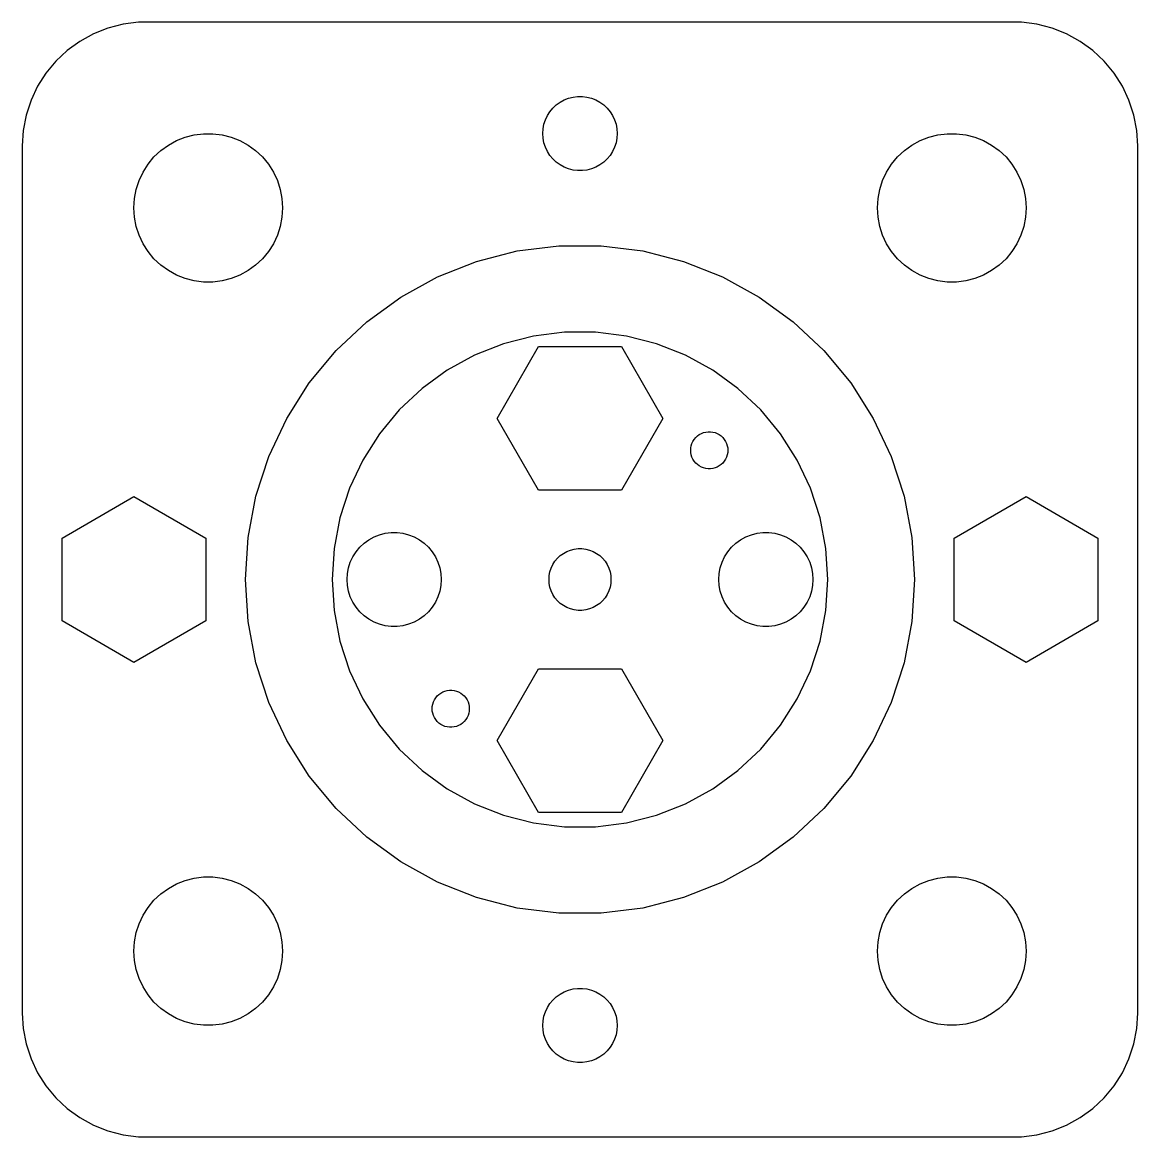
# Model space of a CAD drawing. Header units: metres. Extents: x -22 to 22, y -22 to 184.
# Drawn here: x -22.5 to 22.5, y 31.51 to 76.49 of the extents above; entities that cross this region are included whole.
import ezdxf

# ---------------------------------------------------------------- set-up
doc = ezdxf.new("R2010")
doc.units = ezdxf.units.M

msp = doc.modelspace()

# ---------------------------------------------------------------- linework, layer by layer
for p, q in [((-19.0451, 76.2553), (-19.6289, 76.0241)), ((-18.4369, 76.4114), (-19.0451, 76.2553)), ((-17.8139, 76.4901), (-18.4369, 76.4114)), ((17.8139, 76.4901), (-17.8139, 76.4901)), ((18.4369, 76.4114), (17.8139, 76.4901)), ((19.0451, 76.2553), (18.4369, 76.4114)), ((19.6289, 76.0241), (19.0451, 76.2553)), ((-20.1791, 75.7216), (-20.6871, 75.3526)), ((-19.6289, 76.0241), (-20.1791, 75.7216)), ((20.1791, 75.7216), (19.6289, 76.0241)), ((20.6871, 75.3526), (20.1791, 75.7216)), ((-20.6871, 75.3526), (-21.1448, 74.9227)), ((21.1448, 74.9227), (20.6871, 75.3526)), ((-21.1448, 74.9227), (-21.5451, 74.4389)), ((21.5451, 74.4389), (21.1448, 74.9227)), ((-21.5451, 74.4389), (-21.8815, 73.9088)), ((21.8815, 73.9088), (21.5451, 74.4389)), ((-21.8815, 73.9088), (-22.1489, 73.3406)), ((22.1489, 73.3406), (21.8815, 73.9088)), ((-0.803726, 73.2665), (-0.638657, 73.3572)), ((-0.638657, 73.3572), (-0.463516, 73.4266)), ((-0.463516, 73.4266), (-0.281067, 73.4734)), ((-0.281067, 73.4734), (-0.094177, 73.497)), ((-0.094177, 73.497), (0.094177, 73.497)), ((0.094177, 73.497), (0.281067, 73.4734)), ((0.281067, 73.4734), (0.463516, 73.4266)), ((0.463516, 73.4266), (0.638657, 73.3572)), ((0.638657, 73.3572), (0.803726, 73.2665)), ((-22.1489, 73.3406), (-22.3429, 72.7434)), ((-1.21352, 72.8817), (-1.09344, 73.0268)), ((-1.09344, 73.0268), (-0.956131, 73.1558)), ((-0.956131, 73.1558), (-0.803726, 73.2665)), ((0.803726, 73.2665), (0.956131, 73.1558)), ((0.956131, 73.1558), (1.09344, 73.0268)), ((1.09344, 73.0268), (1.21352, 72.8817)), ((22.3429, 72.7434), (22.1489, 73.3406)), ((-22.3429, 72.7434), (-22.4606, 72.1267)), ((-1.45287, 72.373), (-1.39465, 72.5522)), ((-1.39465, 72.5522), (-1.31445, 72.7226)), ((-1.31445, 72.7226), (-1.21352, 72.8817)), ((1.21352, 72.8817), (1.31445, 72.7226)), ((1.31445, 72.7226), (1.39465, 72.5522)), ((1.39465, 72.5522), (1.45287, 72.373)), ((22.4606, 72.1267), (22.3429, 72.7434)), ((-22.4606, 72.1267), (-22.5, 71.5)), ((-1.5, 72), (-1.48816, 72.188)), ((-1.48816, 71.812), (-1.5, 72)), ((-1.48816, 72.188), (-1.45287, 72.373)), ((1.45287, 72.373), (1.48816, 72.188)), ((1.48816, 72.188), (1.5, 72)), ((1.5, 72), (1.48816, 71.812)), ((22.5, 71.5), (22.4606, 72.1267)), ((-16.6075, 71.533), (-16.2773, 71.7145)), ((-16.2773, 71.7145), (-15.927, 71.8532)), ((-15.927, 71.8532), (-15.5621, 71.9469)), ((-15.5621, 71.9469), (-15.1884, 71.9941)), ((-15.1884, 71.9941), (-14.8116, 71.9941)), ((-14.8116, 71.9941), (-14.4379, 71.9469)), ((-14.4379, 71.9469), (-14.0729, 71.8532)), ((-14.0729, 71.8532), (-13.7227, 71.7145)), ((-13.7227, 71.7145), (-13.3925, 71.533)), ((-1.45287, 71.627), (-1.48816, 71.812)), ((-1.39465, 71.4478), (-1.45287, 71.627)), ((1.45287, 71.627), (1.39465, 71.4478)), ((1.48816, 71.812), (1.45287, 71.627)), ((13.3925, 71.533), (13.7227, 71.7145)), ((13.7227, 71.7145), (14.0729, 71.8532)), ((14.0729, 71.8532), (14.4379, 71.9469)), ((14.4379, 71.9469), (14.8116, 71.9941)), ((14.8116, 71.9941), (15.1884, 71.9941)), ((15.1884, 71.9941), (15.5621, 71.9469)), ((15.5621, 71.9469), (15.927, 71.8532)), ((15.927, 71.8532), (16.2773, 71.7145)), ((16.2773, 71.7145), (16.6075, 71.533)), ((-22.5, 71.5), (-22.5, 36.5)), ((-17.1869, 71.0536), (-16.9123, 71.3115)), ((-16.9123, 71.3115), (-16.6075, 71.533)), ((-13.3925, 71.533), (-13.0877, 71.3115)), ((-13.0877, 71.3115), (-12.8131, 71.0536)), ((-1.31445, 71.2774), (-1.39465, 71.4478)), ((-1.21352, 71.1183), (-1.31445, 71.2774)), ((-1.09344, 70.9732), (-1.21352, 71.1183)), ((1.21352, 71.1183), (1.09344, 70.9732)), ((1.31445, 71.2774), (1.21352, 71.1183)), ((1.39465, 71.4478), (1.31445, 71.2774)), ((12.8131, 71.0536), (13.0877, 71.3115)), ((13.0877, 71.3115), (13.3925, 71.533)), ((16.6075, 71.533), (16.9123, 71.3115)), ((16.9123, 71.3115), (17.1869, 71.0536)), ((22.5, 36.5), (22.5, 71.5)), ((-17.6289, 70.4453), (-17.427, 70.7634)), ((-17.427, 70.7634), (-17.1869, 71.0536)), ((-12.8131, 71.0536), (-12.5729, 70.7634)), ((-12.5729, 70.7634), (-12.3711, 70.4453)), ((-0.956131, 70.8442), (-1.09344, 70.9732)), ((-0.803726, 70.7335), (-0.956131, 70.8442)), ((-0.638657, 70.6427), (-0.803726, 70.7335)), ((0.803726, 70.7335), (0.638657, 70.6427)), ((0.956131, 70.8442), (0.803726, 70.7335)), ((1.09344, 70.9732), (0.956131, 70.8442)), ((12.3711, 70.4453), (12.5729, 70.7634)), ((12.5729, 70.7634), (12.8131, 71.0536)), ((17.1869, 71.0536), (17.427, 70.7634)), ((17.427, 70.7634), (17.6289, 70.4453)), ((-17.7893, 70.1044), (-17.6289, 70.4453)), ((-12.3711, 70.4453), (-12.2107, 70.1044)), ((-0.463516, 70.5734), (-0.638657, 70.6427)), ((-0.281067, 70.5266), (-0.463516, 70.5734)), ((-0.094177, 70.503), (-0.281067, 70.5266)), ((0.094177, 70.503), (-0.094177, 70.503)), ((0.281067, 70.5266), (0.094177, 70.503)), ((0.463516, 70.5734), (0.281067, 70.5266)), ((0.638657, 70.6427), (0.463516, 70.5734)), ((12.2107, 70.1044), (12.3711, 70.4453)), ((17.6289, 70.4453), (17.7893, 70.1044)), ((-17.9057, 69.7461), (-17.7893, 70.1044)), ((-12.2107, 70.1044), (-12.0942, 69.7461)), ((12.0942, 69.7461), (12.2107, 70.1044)), ((17.7893, 70.1044), (17.9057, 69.7461)), ((-18, 69), (-17.9763, 69.376)), ((-17.9763, 69.376), (-17.9057, 69.7461)), ((-12.0942, 69.7461), (-12.0237, 69.376)), ((-12.0237, 69.376), (-12, 69)), ((12, 69), (12.0237, 69.376)), ((12.0237, 69.376), (12.0942, 69.7461)), ((17.9057, 69.7461), (17.9763, 69.376)), ((17.9763, 69.376), (18, 69)), ((-17.9763, 68.624), (-18, 69)), ((-12, 69), (-12.0237, 68.624)), ((12.0237, 68.624), (12, 69)), ((18, 69), (17.9763, 68.624)), ((-17.9057, 68.2539), (-17.9763, 68.624)), ((-12.0237, 68.624), (-12.0942, 68.2539)), ((12.0942, 68.2539), (12.0237, 68.624)), ((17.9763, 68.624), (17.9057, 68.2539)), ((-17.7893, 67.8956), (-17.9057, 68.2539)), ((-12.0942, 68.2539), (-12.2107, 67.8956)), ((12.2107, 67.8956), (12.0942, 68.2539)), ((17.9057, 68.2539), (17.7893, 67.8956)), ((-17.6289, 67.5547), (-17.7893, 67.8956)), ((-17.427, 67.2366), (-17.6289, 67.5547)), ((-12.3711, 67.5547), (-12.5729, 67.2366)), ((-12.2107, 67.8956), (-12.3711, 67.5547)), ((12.3711, 67.5547), (12.2107, 67.8956)), ((12.5729, 67.2366), (12.3711, 67.5547)), ((17.6289, 67.5547), (17.427, 67.2366)), ((17.7893, 67.8956), (17.6289, 67.5547)), ((-17.1869, 66.9464), (-17.427, 67.2366)), ((-12.5729, 67.2366), (-12.8131, 66.9464)), ((-4.17172, 66.8392), (-2.52963, 67.2609)), ((-2.52963, 67.2609), (-0.847672, 67.4734)), ((-0.847672, 67.4734), (0.847672, 67.4734)), ((0.847672, 67.4734), (2.52963, 67.2609)), ((2.52963, 67.2609), (4.17172, 66.8392)), ((12.8131, 66.9464), (12.5729, 67.2366)), ((17.427, 67.2366), (17.1869, 66.9464)), ((-16.9123, 66.6884), (-17.1869, 66.9464)), ((-16.6075, 66.467), (-16.9123, 66.6884)), ((-13.0877, 66.6884), (-13.3925, 66.467)), ((-12.8131, 66.9464), (-13.0877, 66.6884)), ((-5.74802, 66.2152), (-4.17172, 66.8392)), ((4.17172, 66.8392), (5.74802, 66.2152)), ((13.0877, 66.6884), (12.8131, 66.9464)), ((13.3925, 66.467), (13.0877, 66.6884)), ((16.9123, 66.6884), (16.6075, 66.467)), ((17.1869, 66.9464), (16.9123, 66.6884)), ((-16.2773, 66.2855), (-16.6075, 66.467)), ((-15.927, 66.1468), (-16.2773, 66.2855)), ((-13.7227, 66.2855), (-14.0729, 66.1468)), ((-13.3925, 66.467), (-13.7227, 66.2855)), ((-7.23366, 65.3984), (-5.74802, 66.2152)), ((5.74802, 66.2152), (7.23366, 65.3984)), ((13.7227, 66.2855), (13.3925, 66.467)), ((14.0729, 66.1468), (13.7227, 66.2855)), ((16.2773, 66.2855), (15.927, 66.1468)), ((16.6075, 66.467), (16.2773, 66.2855)), ((-15.5621, 66.0531), (-15.927, 66.1468)), ((-15.1884, 66.0059), (-15.5621, 66.0531)), ((-14.8116, 66.0059), (-15.1884, 66.0059)), ((-14.4379, 66.0531), (-14.8116, 66.0059)), ((-14.0729, 66.1468), (-14.4379, 66.0531)), ((14.4379, 66.0531), (14.0729, 66.1468)), ((14.8116, 66.0059), (14.4379, 66.0531)), ((15.1884, 66.0059), (14.8116, 66.0059)), ((15.5621, 66.0531), (15.1884, 66.0059)), ((15.927, 66.1468), (15.5621, 66.0531)), ((-8.60521, 64.4019), (-7.23366, 65.3984)), ((7.23366, 65.3984), (8.60521, 64.4019)), ((-9.84106, 63.2414), (-8.60521, 64.4019)), ((8.60521, 64.4019), (9.84106, 63.2414)), ((-0.627899, 63.9803), (-1.87381, 63.8229)), ((0.627899, 63.9803), (-0.627899, 63.9803)), ((1.87381, 63.8229), (0.627899, 63.9803)), ((-3.09016, 63.5106), (-4.25778, 63.0483)), ((-1.87381, 63.8229), (-3.09016, 63.5106)), ((3.09016, 63.5106), (1.87381, 63.8229)), ((4.25778, 63.0483), (3.09016, 63.5106)), ((-10.9217, 61.9351), (-9.84106, 63.2414)), ((-4.25778, 63.0483), (-5.35826, 62.4433)), ((-3.34659, 60.5), (-1.67329, 63.3982)), ((-1.67329, 63.3982), (1.67329, 63.3982)), ((1.67329, 63.3982), (3.34659, 60.5)), ((5.35826, 62.4433), (4.25778, 63.0483)), ((9.84106, 63.2414), (10.9217, 61.9351)), ((-5.35826, 62.4433), (-6.37424, 61.7051)), ((6.37424, 61.7051), (5.35826, 62.4433)), ((-11.8301, 60.5037), (-10.9217, 61.9351)), ((-6.37424, 61.7051), (-7.28967, 60.8455)), ((7.28967, 60.8455), (6.37424, 61.7051)), ((10.9217, 61.9351), (11.8301, 60.5037)), ((-7.28967, 60.8455), (-8.09016, 59.8778)), ((8.09016, 59.8778), (7.28967, 60.8455)), ((-12.552, 58.9697), (-11.8301, 60.5037)), ((-1.67329, 57.6018), (-3.34659, 60.5)), ((3.34659, 60.5), (1.67329, 57.6018)), ((11.8301, 60.5037), (12.552, 58.9697)), ((-8.09016, 59.8778), (-8.76306, 58.8175)), ((4.81313, 59.8482), (4.89566, 59.8936)), ((4.89566, 59.8936), (4.98323, 59.9283)), ((4.98323, 59.9283), (5.07446, 59.9517)), ((5.07446, 59.9517), (5.16789, 59.9635)), ((5.16789, 59.9635), (5.26208, 59.9635)), ((5.26208, 59.9635), (5.35553, 59.9517)), ((5.35553, 59.9517), (5.44676, 59.9283)), ((5.44676, 59.9283), (5.53433, 59.8936)), ((5.53433, 59.8936), (5.61687, 59.8482)), ((8.76306, 58.8175), (8.09016, 59.8778)), ((4.4709, 59.309), (4.48856, 59.4015)), ((4.48856, 59.4015), (4.51765, 59.4911)), ((4.51765, 59.4911), (4.55777, 59.5763)), ((4.55777, 59.5763), (4.60823, 59.6558)), ((4.60823, 59.6558), (4.66826, 59.7284)), ((4.66826, 59.7284), (4.73692, 59.7929)), ((4.73692, 59.7929), (4.81313, 59.8482)), ((5.61687, 59.8482), (5.69305, 59.7929)), ((5.69305, 59.7929), (5.76172, 59.7284)), ((5.76172, 59.7284), (5.82176, 59.6558)), ((5.82176, 59.6558), (5.87222, 59.5763)), ((5.87222, 59.5763), (5.91232, 59.4911)), ((5.91232, 59.4911), (5.94144, 59.4015)), ((5.94144, 59.4015), (5.95908, 59.309)), ((-13.0759, 57.3573), (-12.552, 58.9697)), ((4.465, 59.215), (4.4709, 59.309)), ((4.4709, 59.121), (4.465, 59.215)), ((4.48856, 59.0285), (4.4709, 59.121)), ((4.51765, 58.9389), (4.48856, 59.0285)), ((5.94144, 59.0285), (5.91232, 58.9389)), ((5.95908, 59.121), (5.94144, 59.0285)), ((5.95908, 59.309), (5.965, 59.215)), ((5.965, 59.215), (5.95908, 59.121)), ((12.552, 58.9697), (13.0759, 57.3573)), ((-8.76306, 58.8175), (-9.29776, 57.6812)), ((4.55777, 58.8537), (4.51765, 58.9389)), ((4.60823, 58.7742), (4.55777, 58.8537)), ((4.66826, 58.7016), (4.60823, 58.7742)), ((4.73692, 58.6371), (4.66826, 58.7016)), ((4.81313, 58.5817), (4.73692, 58.6371)), ((4.89566, 58.5364), (4.81313, 58.5817)), ((4.98323, 58.5017), (4.89566, 58.5364)), ((5.07446, 58.4783), (4.98323, 58.5017)), ((5.44676, 58.5017), (5.35553, 58.4783)), ((5.53433, 58.5364), (5.44676, 58.5017)), ((5.61687, 58.5817), (5.53433, 58.5364)), ((5.69305, 58.6371), (5.61687, 58.5817)), ((5.76172, 58.7016), (5.69305, 58.6371)), ((5.82176, 58.7742), (5.76172, 58.7016)), ((5.87222, 58.8537), (5.82176, 58.7742)), ((5.91232, 58.9389), (5.87222, 58.8537)), ((9.29776, 57.6812), (8.76306, 58.8175)), ((5.16789, 58.4665), (5.07446, 58.4783)), ((5.26208, 58.4665), (5.16789, 58.4665)), ((5.35553, 58.4783), (5.26208, 58.4665)), ((-9.29776, 57.6812), (-9.68582, 56.4869)), ((1.67329, 57.6018), (-1.67329, 57.6018)), ((9.68582, 56.4869), (9.29776, 57.6812)), ((-20.8982, 55.6733), (-18, 57.3466)), ((-18, 57.3466), (-15.1018, 55.6733)), ((-13.3935, 55.692), (-13.0759, 57.3573)), ((13.0759, 57.3573), (13.3935, 55.692)), ((15.1018, 55.6733), (18, 57.3466)), ((18, 57.3466), (20.8982, 55.6733)), ((-9.68582, 56.4869), (-9.92114, 55.2533)), ((9.92114, 55.2533), (9.68582, 56.4869)), ((-8.30898, 55.7192), (-8.08713, 55.807)), ((-8.08713, 55.807), (-7.85602, 55.8663)), ((-7.85602, 55.8663), (-7.61929, 55.8962)), ((-7.61929, 55.8962), (-7.38069, 55.8962)), ((-7.38069, 55.8962), (-7.14397, 55.8663)), ((-7.14397, 55.8663), (-6.91286, 55.807)), ((-6.91286, 55.807), (-6.69101, 55.7192)), ((6.69101, 55.7192), (6.91286, 55.807)), ((6.91286, 55.807), (7.14397, 55.8663)), ((7.14397, 55.8663), (7.38069, 55.8962)), ((7.38069, 55.8962), (7.61929, 55.8962)), ((7.61929, 55.8962), (7.85602, 55.8663)), ((7.85602, 55.8663), (8.08713, 55.807)), ((8.08713, 55.807), (8.30898, 55.7192)), ((-20.8982, 52.3267), (-20.8982, 55.6733)), ((-15.1018, 55.6733), (-15.1018, 52.3267)), ((-13.5, 54), (-13.3935, 55.692)), ((-8.88504, 55.3006), (-8.71111, 55.464)), ((-8.71111, 55.464), (-8.51807, 55.6042)), ((-8.51807, 55.6042), (-8.30898, 55.7192)), ((-6.69101, 55.7192), (-6.48192, 55.6042)), ((-6.48192, 55.6042), (-6.28888, 55.464)), ((-6.28888, 55.464), (-6.11494, 55.3006)), ((6.11494, 55.3006), (6.28888, 55.464)), ((6.28888, 55.464), (6.48192, 55.6042)), ((6.48192, 55.6042), (6.69101, 55.7192)), ((8.30898, 55.7192), (8.51807, 55.6042)), ((8.51807, 55.6042), (8.71111, 55.464)), ((8.71111, 55.464), (8.88504, 55.3006)), ((13.3935, 55.692), (13.5, 54)), ((15.1018, 52.3267), (15.1018, 55.6733)), ((20.8982, 55.6733), (20.8982, 52.3267)), ((-9.92114, 55.2533), (-10, 54)), ((-9.26657, 54.6994), (-9.16498, 54.9153)), ((-9.16498, 54.9153), (-9.03712, 55.1168)), ((-9.03712, 55.1168), (-8.88504, 55.3006)), ((-6.11494, 55.3006), (-5.96286, 55.1168)), ((-5.96286, 55.1168), (-5.83501, 54.9153)), ((-5.83501, 54.9153), (-5.73341, 54.6994)), ((-0.911209, 54.8557), (-0.796768, 54.9631)), ((-0.796768, 54.9631), (-0.669769, 55.0554)), ((-0.669769, 55.0554), (-0.532211, 55.131)), ((-0.532211, 55.131), (-0.386261, 55.1888)), ((-0.386261, 55.1888), (-0.234222, 55.2278)), ((-0.234222, 55.2278), (-0.078476, 55.2475)), ((-0.078476, 55.2475), (0.078476, 55.2475)), ((0.078476, 55.2475), (0.234222, 55.2278)), ((0.234222, 55.2278), (0.386261, 55.1888)), ((0.386261, 55.1888), (0.532211, 55.131)), ((0.532211, 55.131), (0.669769, 55.0554)), ((0.669769, 55.0554), (0.796768, 54.9631)), ((0.796768, 54.9631), (0.911209, 54.8557)), ((5.73341, 54.6994), (5.83501, 54.9153)), ((5.83501, 54.9153), (5.96286, 55.1168)), ((5.96286, 55.1168), (6.11494, 55.3006)), ((8.88504, 55.3006), (9.03712, 55.1168)), ((9.03712, 55.1168), (9.16498, 54.9153)), ((9.16498, 54.9153), (9.26657, 54.6994)), ((10, 54), (9.92114, 55.2533)), ((-9.38501, 54.2381), (-9.3403, 54.4725)), ((-9.3403, 54.4725), (-9.26657, 54.6994)), ((-5.73341, 54.6994), (-5.65968, 54.4725)), ((-5.65968, 54.4725), (-5.61497, 54.2381)), ((-1.21072, 54.3109), (-1.16222, 54.4601)), ((-1.16222, 54.4601), (-1.09538, 54.6022)), ((-1.09538, 54.6022), (-1.01126, 54.7347)), ((-1.01126, 54.7347), (-0.911209, 54.8557)), ((0.911209, 54.8557), (1.01126, 54.7347)), ((1.01126, 54.7347), (1.09538, 54.6022)), ((1.09538, 54.6022), (1.16222, 54.4601)), ((1.16222, 54.4601), (1.21072, 54.3109)), ((5.61497, 54.2381), (5.65968, 54.4725)), ((5.65968, 54.4725), (5.73341, 54.6994)), ((9.26657, 54.6994), (9.3403, 54.4725)), ((9.3403, 54.4725), (9.38501, 54.2381)), ((-13.3935, 52.308), (-13.5, 54)), ((-10, 54), (-9.92114, 52.7467)), ((-9.39999, 54), (-9.38501, 54.2381)), ((-9.38501, 53.7619), (-9.39999, 54)), ((-5.61497, 54.2381), (-5.59999, 54)), ((-5.59999, 54), (-5.61497, 53.7619)), ((-1.25, 54), (-1.24014, 54.1567)), ((-1.24014, 53.8433), (-1.25, 54)), ((-1.24014, 54.1567), (-1.21072, 54.3109)), ((1.21072, 54.3109), (1.24014, 54.1567)), ((1.24014, 54.1567), (1.25, 54)), ((1.25, 54), (1.24014, 53.8433)), ((5.59999, 54), (5.61497, 54.2381)), ((5.61497, 53.7619), (5.59999, 54)), ((9.38501, 54.2381), (9.39999, 54)), ((9.39999, 54), (9.38501, 53.7619)), ((9.92114, 52.7467), (10, 54)), ((13.5, 54), (13.3935, 52.308)), ((-9.3403, 53.5275), (-9.38501, 53.7619)), ((-5.61497, 53.7619), (-5.65968, 53.5275)), ((-1.21072, 53.6891), (-1.24014, 53.8433)), ((-1.16222, 53.5399), (-1.21072, 53.6891)), ((1.21072, 53.6891), (1.16222, 53.5399)), ((1.24014, 53.8433), (1.21072, 53.6891)), ((5.65968, 53.5275), (5.61497, 53.7619)), ((9.38501, 53.7619), (9.3403, 53.5275)), ((-9.26657, 53.3006), (-9.3403, 53.5275)), ((-9.16498, 53.0847), (-9.26657, 53.3006)), ((-5.73341, 53.3006), (-5.83501, 53.0847)), ((-5.65968, 53.5275), (-5.73341, 53.3006)), ((-1.09538, 53.3978), (-1.16222, 53.5399)), ((-1.01126, 53.2653), (-1.09538, 53.3978)), ((-0.911209, 53.1443), (-1.01126, 53.2653)), ((-0.796768, 53.0369), (-0.911209, 53.1443)), ((0.911209, 53.1443), (0.796768, 53.0369)), ((1.01126, 53.2653), (0.911209, 53.1443)), ((1.09538, 53.3978), (1.01126, 53.2653)), ((1.16222, 53.5399), (1.09538, 53.3978)), ((5.73341, 53.3006), (5.65968, 53.5275)), ((5.83501, 53.0847), (5.73341, 53.3006)), ((9.26657, 53.3006), (9.16498, 53.0847)), ((9.3403, 53.5275), (9.26657, 53.3006)), ((-9.92114, 52.7467), (-9.68582, 51.5131)), ((-9.03712, 52.8832), (-9.16498, 53.0847)), ((-8.88504, 52.6994), (-9.03712, 52.8832)), ((-8.71111, 52.536), (-8.88504, 52.6994)), ((-6.11494, 52.6994), (-6.28888, 52.536)), ((-5.96286, 52.8832), (-6.11494, 52.6994)), ((-5.83501, 53.0847), (-5.96286, 52.8832)), ((-0.669769, 52.9446), (-0.796768, 53.0369)), ((-0.532211, 52.869), (-0.669769, 52.9446)), ((-0.386261, 52.8112), (-0.532211, 52.869)), ((-0.234222, 52.7722), (-0.386261, 52.8112)), ((-0.078476, 52.7525), (-0.234222, 52.7722)), ((0.078476, 52.7525), (-0.078476, 52.7525)), ((0.234222, 52.7722), (0.078476, 52.7525)), ((0.386261, 52.8112), (0.234222, 52.7722)), ((0.532211, 52.869), (0.386261, 52.8112)), ((0.669769, 52.9446), (0.532211, 52.869)), ((0.796768, 53.0369), (0.669769, 52.9446)), ((5.96286, 52.8832), (5.83501, 53.0847)), ((6.11494, 52.6994), (5.96286, 52.8832)), ((6.28888, 52.536), (6.11494, 52.6994)), ((8.88504, 52.6994), (8.71111, 52.536)), ((9.03712, 52.8832), (8.88504, 52.6994)), ((9.16498, 53.0847), (9.03712, 52.8832)), ((9.68582, 51.5131), (9.92114, 52.7467)), ((-18, 50.6534), (-20.8982, 52.3267)), ((-15.1018, 52.3267), (-18, 50.6534)), ((-13.0759, 50.6427), (-13.3935, 52.308)), ((-8.51807, 52.3958), (-8.71111, 52.536)), ((-8.30898, 52.2808), (-8.51807, 52.3958)), ((-8.08713, 52.193), (-8.30898, 52.2808)), ((-6.69101, 52.2808), (-6.91286, 52.193)), ((-6.48192, 52.3958), (-6.69101, 52.2808)), ((-6.28888, 52.536), (-6.48192, 52.3958)), ((6.48192, 52.3958), (6.28888, 52.536)), ((6.69101, 52.2808), (6.48192, 52.3958)), ((6.91286, 52.193), (6.69101, 52.2808)), ((8.30898, 52.2808), (8.08713, 52.193)), ((8.51807, 52.3958), (8.30898, 52.2808)), ((8.71111, 52.536), (8.51807, 52.3958)), ((13.3935, 52.308), (13.0759, 50.6427)), ((18, 50.6534), (15.1018, 52.3267)), ((20.8982, 52.3267), (18, 50.6534)), ((-7.85602, 52.1337), (-8.08713, 52.193)), ((-7.61929, 52.1038), (-7.85602, 52.1337)), ((-7.38069, 52.1038), (-7.61929, 52.1038)), ((-7.14397, 52.1337), (-7.38069, 52.1038)), ((-6.91286, 52.193), (-7.14397, 52.1337)), ((7.14397, 52.1337), (6.91286, 52.193)), ((7.38069, 52.1038), (7.14397, 52.1337)), ((7.61929, 52.1038), (7.38069, 52.1038)), ((7.85602, 52.1337), (7.61929, 52.1038)), ((8.08713, 52.193), (7.85602, 52.1337)), ((-9.68582, 51.5131), (-9.29776, 50.3188)), ((9.29776, 50.3188), (9.68582, 51.5131)), ((-12.552, 49.0303), (-13.0759, 50.6427)), ((13.0759, 50.6427), (12.552, 49.0303)), ((-9.29776, 50.3188), (-8.76306, 49.1825)), ((-3.34659, 47.5), (-1.67329, 50.3982)), ((-1.67329, 50.3982), (1.67329, 50.3982)), ((1.67329, 50.3982), (3.34659, 47.5)), ((8.76306, 49.1825), (9.29776, 50.3188)), ((-5.44676, 49.4983), (-5.35553, 49.5217)), ((-5.35553, 49.5217), (-5.26208, 49.5335)), ((-5.26208, 49.5335), (-5.16789, 49.5335)), ((-5.16789, 49.5335), (-5.07446, 49.5217)), ((-5.07446, 49.5217), (-4.98323, 49.4983)), ((-8.76306, 49.1825), (-8.09016, 48.1222)), ((-5.94144, 48.9715), (-5.91232, 49.0611)), ((-5.91232, 49.0611), (-5.87222, 49.1463)), ((-5.87222, 49.1463), (-5.82176, 49.2258)), ((-5.82176, 49.2258), (-5.76172, 49.2984)), ((-5.76172, 49.2984), (-5.69305, 49.3629)), ((-5.69305, 49.3629), (-5.61687, 49.4183)), ((-5.61687, 49.4183), (-5.53433, 49.4636)), ((-5.53433, 49.4636), (-5.44676, 49.4983)), ((-4.98323, 49.4983), (-4.89566, 49.4636)), ((-4.89566, 49.4636), (-4.81313, 49.4183)), ((-4.81313, 49.4183), (-4.73692, 49.3629)), ((-4.73692, 49.3629), (-4.66826, 49.2984)), ((-4.66826, 49.2984), (-4.60823, 49.2258)), ((-4.60823, 49.2258), (-4.55777, 49.1463)), ((-4.55777, 49.1463), (-4.51765, 49.0611)), ((-4.51765, 49.0611), (-4.48856, 48.9715)), ((8.09016, 48.1222), (8.76306, 49.1825)), ((-11.8301, 47.4963), (-12.552, 49.0303)), ((-5.965, 48.785), (-5.95908, 48.879)), ((-5.95908, 48.691), (-5.965, 48.785)), ((-5.95908, 48.879), (-5.94144, 48.9715)), ((-5.94144, 48.5985), (-5.95908, 48.691)), ((-4.48856, 48.9715), (-4.4709, 48.879)), ((-4.4709, 48.691), (-4.48856, 48.5985)), ((-4.4709, 48.879), (-4.465, 48.785)), ((-4.465, 48.785), (-4.4709, 48.691)), ((12.552, 49.0303), (11.8301, 47.4963)), ((-5.91232, 48.5089), (-5.94144, 48.5985)), ((-5.87222, 48.4237), (-5.91232, 48.5089)), ((-5.82176, 48.3442), (-5.87222, 48.4237)), ((-5.76172, 48.2716), (-5.82176, 48.3442)), ((-5.69305, 48.2071), (-5.76172, 48.2716)), ((-5.61687, 48.1518), (-5.69305, 48.2071)), ((-5.53433, 48.1064), (-5.61687, 48.1518)), ((-4.81313, 48.1518), (-4.89566, 48.1064)), ((-4.73692, 48.2071), (-4.81313, 48.1518)), ((-4.66826, 48.2716), (-4.73692, 48.2071)), ((-4.60823, 48.3442), (-4.66826, 48.2716)), ((-4.55777, 48.4237), (-4.60823, 48.3442)), ((-4.51765, 48.5089), (-4.55777, 48.4237)), ((-4.48856, 48.5985), (-4.51765, 48.5089)), ((-8.09016, 48.1222), (-7.28967, 47.1545)), ((-5.44676, 48.0717), (-5.53433, 48.1064)), ((-5.35553, 48.0483), (-5.44676, 48.0717)), ((-5.26208, 48.0365), (-5.35553, 48.0483)), ((-5.16789, 48.0365), (-5.26208, 48.0365)), ((-5.07446, 48.0483), (-5.16789, 48.0365)), ((-4.98323, 48.0717), (-5.07446, 48.0483)), ((-4.89566, 48.1064), (-4.98323, 48.0717)), ((7.28967, 47.1545), (8.09016, 48.1222)), ((-10.9217, 46.0649), (-11.8301, 47.4963)), ((-1.67329, 44.6018), (-3.34659, 47.5)), ((3.34659, 47.5), (1.67329, 44.6018)), ((11.8301, 47.4963), (10.9217, 46.0649)), ((-7.28967, 47.1545), (-6.37424, 46.2949)), ((6.37424, 46.2949), (7.28967, 47.1545)), ((-9.84106, 44.7586), (-10.9217, 46.0649)), ((-6.37424, 46.2949), (-5.35826, 45.5567)), ((5.35826, 45.5567), (6.37424, 46.2949)), ((10.9217, 46.0649), (9.84106, 44.7586)), ((-5.35826, 45.5567), (-4.25778, 44.9517)), ((4.25778, 44.9517), (5.35826, 45.5567)), ((-8.60521, 43.5981), (-9.84106, 44.7586)), ((-4.25778, 44.9517), (-3.09016, 44.4894)), ((1.67329, 44.6018), (-1.67329, 44.6018)), ((3.09016, 44.4894), (4.25778, 44.9517)), ((9.84106, 44.7586), (8.60521, 43.5981)), ((-3.09016, 44.4894), (-1.87381, 44.1771)), ((-1.87381, 44.1771), (-0.627899, 44.0197)), ((0.627899, 44.0197), (1.87381, 44.1771)), ((1.87381, 44.1771), (3.09016, 44.4894)), ((-0.627899, 44.0197), (0.627899, 44.0197)), ((-7.23366, 42.6016), (-8.60521, 43.5981)), ((8.60521, 43.5981), (7.23366, 42.6016)), ((-5.74802, 41.7848), (-7.23366, 42.6016)), ((7.23366, 42.6016), (5.74802, 41.7848)), ((-16.2773, 41.7145), (-15.927, 41.8532)), ((-15.927, 41.8532), (-15.5621, 41.9469)), ((-15.5621, 41.9469), (-15.1884, 41.9941)), ((-15.1884, 41.9941), (-14.8116, 41.9941)), ((-14.8116, 41.9941), (-14.4379, 41.9469)), ((-14.4379, 41.9469), (-14.0729, 41.8532)), ((-14.0729, 41.8532), (-13.7227, 41.7145)), ((13.7227, 41.7145), (14.0729, 41.8532)), ((14.0729, 41.8532), (14.4379, 41.9469)), ((14.4379, 41.9469), (14.8116, 41.9941)), ((14.8116, 41.9941), (15.1884, 41.9941)), ((15.1884, 41.9941), (15.5621, 41.9469)), ((15.5621, 41.9469), (15.927, 41.8532)), ((15.927, 41.8532), (16.2773, 41.7145)), ((-16.9123, 41.3116), (-16.6075, 41.533)), ((-16.6075, 41.533), (-16.2773, 41.7145)), ((-13.7227, 41.7145), (-13.3925, 41.533)), ((-13.3925, 41.533), (-13.0877, 41.3116)), ((-4.17172, 41.1608), (-5.74802, 41.7848)), ((5.74802, 41.7848), (4.17172, 41.1608)), ((13.0877, 41.3116), (13.3925, 41.533)), ((13.3925, 41.533), (13.7227, 41.7145)), ((16.2773, 41.7145), (16.6075, 41.533)), ((16.6075, 41.533), (16.9123, 41.3116)), ((-17.427, 40.7634), (-17.1869, 41.0536)), ((-17.1869, 41.0536), (-16.9123, 41.3116)), ((-13.0877, 41.3116), (-12.8131, 41.0536)), ((-12.8131, 41.0536), (-12.5729, 40.7634)), ((-2.52963, 40.7391), (-4.17172, 41.1608)), ((4.17172, 41.1608), (2.52963, 40.7391)), ((12.5729, 40.7634), (12.8131, 41.0536)), ((12.8131, 41.0536), (13.0877, 41.3116)), ((16.9123, 41.3116), (17.1869, 41.0536)), ((17.1869, 41.0536), (17.427, 40.7634)), ((-17.6289, 40.4453), (-17.427, 40.7634)), ((-12.5729, 40.7634), (-12.3711, 40.4453)), ((-0.847672, 40.5266), (-2.52963, 40.7391)), ((0.847672, 40.5266), (-0.847672, 40.5266)), ((2.52963, 40.7391), (0.847672, 40.5266)), ((12.3711, 40.4453), (12.5729, 40.7634)), ((17.427, 40.7634), (17.6289, 40.4453)), ((-17.9057, 39.7461), (-17.7893, 40.1044)), ((-17.7893, 40.1044), (-17.6289, 40.4453)), ((-12.3711, 40.4453), (-12.2107, 40.1044)), ((-12.2107, 40.1044), (-12.0942, 39.7461)), ((12.0942, 39.7461), (12.2107, 40.1044)), ((12.2107, 40.1044), (12.3711, 40.4453)), ((17.6289, 40.4453), (17.7893, 40.1044)), ((17.7893, 40.1044), (17.9057, 39.7461)), ((-17.9763, 39.376), (-17.9057, 39.7461)), ((-12.0942, 39.7461), (-12.0237, 39.376)), ((12.0237, 39.376), (12.0942, 39.7461)), ((17.9057, 39.7461), (17.9763, 39.376)), ((-18, 39), (-17.9763, 39.376)), ((-12.0237, 39.376), (-12, 39)), ((12, 39), (12.0237, 39.376)), ((17.9763, 39.376), (18, 39)), ((-17.9763, 38.624), (-18, 39)), ((-12, 39), (-12.0237, 38.624)), ((12.0237, 38.624), (12, 39)), ((18, 39), (17.9763, 38.624)), ((-17.9057, 38.2539), (-17.9763, 38.624)), ((-17.7893, 37.8956), (-17.9057, 38.2539)), ((-12.0942, 38.2539), (-12.2107, 37.8956)), ((-12.0237, 38.624), (-12.0942, 38.2539)), ((12.0942, 38.2539), (12.0237, 38.624)), ((12.2107, 37.8956), (12.0942, 38.2539)), ((17.9057, 38.2539), (17.7893, 37.8956)), ((17.9763, 38.624), (17.9057, 38.2539)), ((-17.6289, 37.5547), (-17.7893, 37.8956)), ((-12.2107, 37.8956), (-12.3711, 37.5547)), ((12.3711, 37.5547), (12.2107, 37.8956)), ((17.7893, 37.8956), (17.6289, 37.5547)), ((-17.427, 37.2366), (-17.6289, 37.5547)), ((-12.3711, 37.5547), (-12.5729, 37.2366)), ((-0.803726, 37.2665), (-0.638657, 37.3573)), ((-0.638657, 37.3573), (-0.463516, 37.4266)), ((-0.463516, 37.4266), (-0.281067, 37.4734)), ((-0.281067, 37.4734), (-0.094177, 37.497)), ((-0.094177, 37.497), (0.094177, 37.497)), ((0.094177, 37.497), (0.281067, 37.4734)), ((0.281067, 37.4734), (0.463516, 37.4266)), ((0.463516, 37.4266), (0.638657, 37.3573)), ((0.638657, 37.3573), (0.803726, 37.2665)), ((12.5729, 37.2366), (12.3711, 37.5547)), ((17.6289, 37.5547), (17.427, 37.2366)), ((-17.1869, 36.9464), (-17.427, 37.2366)), ((-16.9123, 36.6885), (-17.1869, 36.9464)), ((-12.8131, 36.9464), (-13.0877, 36.6885)), ((-12.5729, 37.2366), (-12.8131, 36.9464)), ((-1.21352, 36.8817), (-1.09344, 37.0268)), ((-1.09344, 37.0268), (-0.956131, 37.1558)), ((-0.956131, 37.1558), (-0.803726, 37.2665)), ((0.803726, 37.2665), (0.956131, 37.1558)), ((0.956131, 37.1558), (1.09344, 37.0268)), ((1.09344, 37.0268), (1.21352, 36.8817)), ((12.8131, 36.9464), (12.5729, 37.2366)), ((13.0877, 36.6885), (12.8131, 36.9464)), ((17.1869, 36.9464), (16.9123, 36.6885)), ((17.427, 37.2366), (17.1869, 36.9464)), ((-22.5, 36.5), (-22.4606, 35.8733)), ((-16.6075, 36.467), (-16.9123, 36.6885)), ((-16.2773, 36.2855), (-16.6075, 36.467)), ((-13.3925, 36.467), (-13.7227, 36.2855)), ((-13.0877, 36.6885), (-13.3925, 36.467)), ((-1.45287, 36.373), (-1.39465, 36.5522)), ((-1.39465, 36.5522), (-1.31445, 36.7226)), ((-1.31445, 36.7226), (-1.21352, 36.8817)), ((1.21352, 36.8817), (1.31445, 36.7226)), ((1.31445, 36.7226), (1.39465, 36.5522)), ((1.39465, 36.5522), (1.45287, 36.373)), ((13.3925, 36.467), (13.0877, 36.6885)), ((13.7227, 36.2855), (13.3925, 36.467)), ((16.6075, 36.467), (16.2773, 36.2855)), ((16.9123, 36.6885), (16.6075, 36.467)), ((22.4606, 35.8733), (22.5, 36.5)), ((-15.927, 36.1468), (-16.2773, 36.2855)), ((-15.5621, 36.0531), (-15.927, 36.1468)), ((-15.1884, 36.0059), (-15.5621, 36.0531)), ((-14.8116, 36.0059), (-15.1884, 36.0059)), ((-14.4379, 36.0531), (-14.8116, 36.0059)), ((-14.0729, 36.1468), (-14.4379, 36.0531)), ((-13.7227, 36.2855), (-14.0729, 36.1468)), ((-1.5, 36), (-1.48816, 36.188)), ((-1.48816, 35.812), (-1.5, 36)), ((-1.48816, 36.188), (-1.45287, 36.373)), ((1.45287, 36.373), (1.48816, 36.188)), ((1.48816, 36.188), (1.5, 36)), ((1.5, 36), (1.48816, 35.812)), ((14.0729, 36.1468), (13.7227, 36.2855)), ((14.4379, 36.0531), (14.0729, 36.1468)), ((14.8116, 36.0059), (14.4379, 36.0531)), ((15.1884, 36.0059), (14.8116, 36.0059)), ((15.5621, 36.0531), (15.1884, 36.0059)), ((15.927, 36.1468), (15.5621, 36.0531)), ((16.2773, 36.2855), (15.927, 36.1468)), ((-22.4606, 35.8733), (-22.3429, 35.2566)), ((-1.45287, 35.627), (-1.48816, 35.812)), ((-1.39465, 35.4478), (-1.45287, 35.627)), ((1.45287, 35.627), (1.39465, 35.4478)), ((1.48816, 35.812), (1.45287, 35.627)), ((22.3429, 35.2566), (22.4606, 35.8733)), ((-22.3429, 35.2566), (-22.1489, 34.6594)), ((-1.31445, 35.2774), (-1.39465, 35.4478)), ((-1.21352, 35.1183), (-1.31445, 35.2774)), ((-1.09344, 34.9732), (-1.21352, 35.1183)), ((1.21352, 35.1183), (1.09344, 34.9732)), ((1.31445, 35.2774), (1.21352, 35.1183)), ((1.39465, 35.4478), (1.31445, 35.2774)), ((22.1489, 34.6594), (22.3429, 35.2566)), ((-22.1489, 34.6594), (-21.8815, 34.0912)), ((-0.956131, 34.8442), (-1.09344, 34.9732)), ((-0.803726, 34.7335), (-0.956131, 34.8442)), ((-0.638657, 34.6428), (-0.803726, 34.7335)), ((0.803726, 34.7335), (0.638657, 34.6428)), ((0.956131, 34.8442), (0.803726, 34.7335)), ((1.09344, 34.9732), (0.956131, 34.8442)), ((21.8815, 34.0912), (22.1489, 34.6594)), ((-0.463516, 34.5734), (-0.638657, 34.6428)), ((-0.281067, 34.5266), (-0.463516, 34.5734)), ((-0.094177, 34.503), (-0.281067, 34.5266)), ((0.094177, 34.503), (-0.094177, 34.503)), ((0.281067, 34.5266), (0.094177, 34.503)), ((0.463516, 34.5734), (0.281067, 34.5266)), ((0.638657, 34.6428), (0.463516, 34.5734)), ((-21.8815, 34.0912), (-21.5451, 33.5611)), ((21.5451, 33.5611), (21.8815, 34.0912)), ((-21.5451, 33.5611), (-21.1448, 33.0773)), ((21.1448, 33.0773), (21.5451, 33.5611)), ((-21.1448, 33.0773), (-20.6871, 32.6474)), ((20.6871, 32.6474), (21.1448, 33.0773)), ((-20.6871, 32.6474), (-20.1791, 32.2784)), ((20.1791, 32.2784), (20.6871, 32.6474)), ((-20.1791, 32.2784), (-19.6289, 31.9759)), ((-19.6289, 31.9759), (-19.0451, 31.7447)), ((19.0451, 31.7447), (19.6289, 31.9759)), ((19.6289, 31.9759), (20.1791, 32.2784)), ((-19.0451, 31.7447), (-18.4369, 31.5886)), ((-18.4369, 31.5886), (-17.8139, 31.5099)), ((-17.8139, 31.5099), (17.8139, 31.5099)), ((17.8139, 31.5099), (18.4369, 31.5886)), ((18.4369, 31.5886), (19.0451, 31.7447))]:
    msp.add_line(p, q)

doc.saveas('drawing.dxf')
